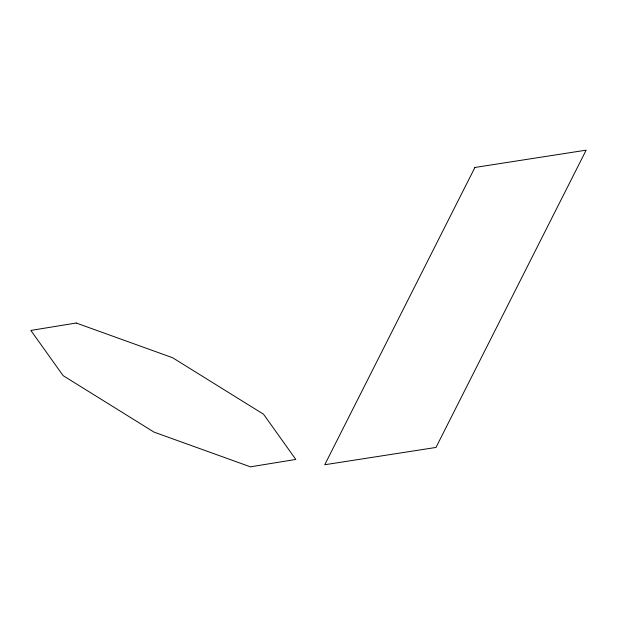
<?xml version="1.0" encoding="UTF-8"?>
<svg xmlns="http://www.w3.org/2000/svg" width="617" height="617" viewBox="0 0 617 617"><rect width="100%" height="100%" fill="white"/><g stroke="black" fill="none" stroke-linecap="round" stroke-linejoin="round"><path stroke-width="0.93" d="M474.913 167.462L324.743 464.748L435.98 447.441L586.15 150.162L474.913 167.462M76.207 323.015L30.85 330.427L63.096 375.622L154.049 432.124L250.44 466.838L295.798 459.426L263.552 414.231L172.598 357.729L76.207 323.015"/></g></svg>
